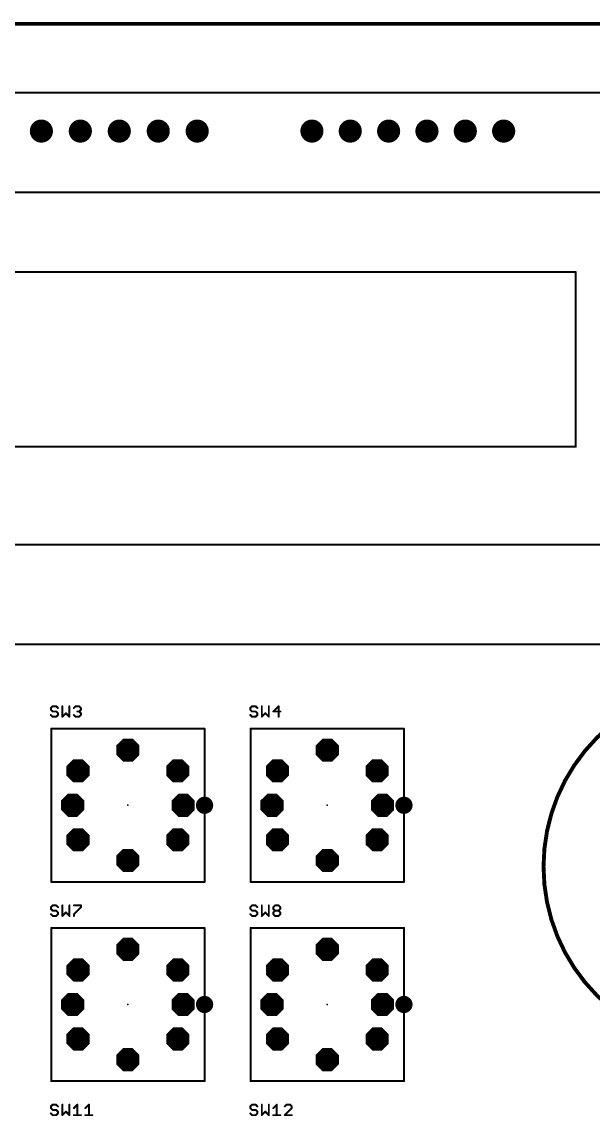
# Model space of a CAD drawing. Extents: x 0 to 426, y 0 to 160.
# Drawn here: x 334.1 to 371.3, y 88.7 to 160.1 of the extents above; entities that cross this region are included whole.
import ezdxf

# ---------------------------------------------------------------- set-up
doc = ezdxf.new("R2010")
doc.units = 0
doc.header["$MEASUREMENT"] = 0
doc.layers.get('0').update_dxf_attribs({"linetype": 'CONTINUOUS'})
for name, color, linetype in [('17', 82, 'CONTINUOUS'), ('20', 7, 'CONTINUOUS'), ('21', 253, 'CONTINUOUS'), ('23', 7, 'CONTINUOUS'), ('25', 253, 'CONTINUOUS'), ('48', 253, 'CONTINUOUS')]:
    doc.layers.add(name, color=color, linetype=linetype)

# ---------------------------------------------------------------- blocks, each defined once
blk = doc.blocks.new('ROUNDP')
at = {"const_width": 0.5}
blk.add_lwpolyline([(0, -0.25, 1), (0, 0.25, 1), (0, -0.25)], format="xyb", dxfattribs=at)
blk = doc.blocks.new('OCTAGONP')
at = {"const_width": 0.5}
blk.add_lwpolyline([(-0.25, -0.1036), (-0.25, 0.1036), (-0.1036, 0.25), (0.1036, 0.25), (0.25, 0.1036), (0.25, -0.1036), (0.1036, -0.25), (-0.1036, -0.25), (-0.25, -0.1036), (-0.25, 0.1036)], dxfattribs=at)

msp = doc.modelspace()

# ---------------------------------------------------------------- linework, layer by layer
at = {"layer": '20', "const_width": 0.254}
msp.add_lwpolyline([(395, 160), (5, 160)], dxfattribs=at)
at = {"layer": '21', "const_width": 0.127}
for points in [[(304.5, 155.5), (384.5, 155.5)], [(306.5, 149), (382.5, 149)], [(318.8, 143.8), (370.2, 143.8)], [(370.2, 143.8), (370.2, 132.4)], [(370.2, 132.4), (318.8, 132.4)], [(382.5, 126), (306.5, 126)], [(384.5, 119.5), (304.5, 119.5)], [(336, 114), (346, 114)], [(336, 104), (336, 114)], [(346, 114), (346, 104)], [(349, 114), (359, 114)], [(349, 104), (349, 114)], [(359, 114), (359, 104)], [(345.5125, 109.1113), (345.5495, 109.2169)], [(345.5495, 109.2169), (345.6091, 109.3117)], [(345.5728, 109.254), (346.4272, 109.254)], [(345.6091, 109.3117), (345.6883, 109.3909)], [(345.6783, 109.381), (346.3217, 109.381)], [(345.6883, 109.3909), (345.7831, 109.4505)], [(345.7831, 109.4505), (345.8887, 109.4875)], [(345.8887, 109.4875), (346, 109.5)], [(346, 109.5), (346.1113, 109.4875)], [(346.1113, 109.4875), (346.2169, 109.4505)], [(346.2169, 109.4505), (346.3117, 109.3909)], [(346.3117, 109.3909), (346.3909, 109.3117)], [(346.3909, 109.3117), (346.4505, 109.2169)], [(346.4505, 109.2169), (346.4875, 109.1113)], [(358.5125, 109.1113), (358.5495, 109.2169)], [(358.5495, 109.2169), (358.6091, 109.3117)], [(358.5728, 109.254), (359.4272, 109.254)], [(358.6091, 109.3117), (358.6883, 109.3909)], [(358.6783, 109.381), (359.3217, 109.381)], [(358.6883, 109.3909), (358.7831, 109.4505)], [(358.7831, 109.4505), (358.8887, 109.4875)], [(358.8887, 109.4875), (359, 109.5)], [(359, 109.5), (359.1113, 109.4875)], [(359.1113, 109.4875), (359.2169, 109.4505)], [(359.2169, 109.4505), (359.3117, 109.3909)], [(359.3117, 109.3909), (359.3909, 109.3117)], [(359.3909, 109.3117), (359.4505, 109.2169)], [(359.4505, 109.2169), (359.4875, 109.1113)], [(345.5, 109), (345.5125, 109.1113)], [(345.5125, 108.8887), (345.5, 109)], [(345.5, 109), (346.5, 109)], [(345.5495, 108.7831), (345.5125, 108.8887)], [(345.518, 109.127), (346.482, 109.127)], [(345.518, 108.873), (346.482, 108.873)], [(345.6091, 108.6883), (345.5495, 108.7831)], [(345.5728, 108.746), (346.4272, 108.746)], [(345.6883, 108.6091), (345.6091, 108.6883)], [(345.6783, 108.619), (346.3217, 108.619)], [(345.7831, 108.5495), (345.6883, 108.6091)], [(345.8887, 108.5125), (345.7831, 108.5495)], [(346, 108.5), (345.8887, 108.5125)], [(346.1113, 108.5125), (346, 108.5)], [(346.2169, 108.5495), (346.1113, 108.5125)], [(346.3117, 108.6091), (346.2169, 108.5495)], [(346.3909, 108.6883), (346.3117, 108.6091)], [(346.4505, 108.7831), (346.3909, 108.6883)], [(346.4875, 108.8887), (346.4505, 108.7831)], [(346.4875, 109.1113), (346.5, 109)], [(346.5, 109), (346.4875, 108.8887)], [(358.5, 109), (358.5125, 109.1113)], [(358.5125, 108.8887), (358.5, 109)], [(358.5, 109), (359.5, 109)], [(358.5495, 108.7831), (358.5125, 108.8887)], [(358.518, 109.127), (359.482, 109.127)], [(358.518, 108.873), (359.482, 108.873)], [(358.6091, 108.6883), (358.5495, 108.7831)], [(358.5728, 108.746), (359.4272, 108.746)], [(358.6883, 108.6091), (358.6091, 108.6883)], [(358.6783, 108.619), (359.3217, 108.619)], [(358.7831, 108.5495), (358.6883, 108.6091)], [(358.8887, 108.5125), (358.7831, 108.5495)], [(359, 108.5), (358.8887, 108.5125)], [(359.1113, 108.5125), (359, 108.5)], [(359.2169, 108.5495), (359.1113, 108.5125)], [(359.3117, 108.6091), (359.2169, 108.5495)], [(359.3909, 108.6883), (359.3117, 108.6091)], [(359.4505, 108.7831), (359.3909, 108.6883)], [(359.4875, 108.8887), (359.4505, 108.7831)], [(359.4875, 109.1113), (359.5, 109)], [(359.5, 109), (359.4875, 108.8887)], [(346, 104), (336, 104)], [(359, 104), (349, 104)], [(336, 101), (346, 101)], [(336, 91), (336, 101)], [(346, 101), (346, 91)], [(349, 101), (359, 101)], [(349, 91), (349, 101)], [(359, 101), (359, 91)], [(345.6091, 96.3117), (345.6883, 96.3909)], [(345.6783, 96.381), (346.3217, 96.381)], [(345.6883, 96.3909), (345.7831, 96.4505)], [(345.7831, 96.4505), (345.8887, 96.4875)], [(345.8887, 96.4875), (346, 96.5)], [(346, 96.5), (346.1113, 96.4875)], [(346.1113, 96.4875), (346.2169, 96.4505)], [(346.2169, 96.4505), (346.3117, 96.3909)], [(346.3117, 96.3909), (346.3909, 96.3117)], [(358.6091, 96.3117), (358.6883, 96.3909)], [(358.6783, 96.381), (359.3217, 96.381)], [(358.6883, 96.3909), (358.7831, 96.4505)], [(358.7831, 96.4505), (358.8887, 96.4875)], [(358.8887, 96.4875), (359, 96.5)], [(359, 96.5), (359.1113, 96.4875)], [(359.1113, 96.4875), (359.2169, 96.4505)], [(359.2169, 96.4505), (359.3117, 96.3909)], [(359.3117, 96.3909), (359.3909, 96.3117)], [(345.5, 96), (345.5125, 96.1113)], [(345.5125, 95.8887), (345.5, 96)], [(345.5, 96), (346.5, 96)], [(345.5125, 96.1113), (345.5495, 96.2169)], [(345.5495, 95.7831), (345.5125, 95.8887)], [(345.518, 96.127), (346.482, 96.127)], [(345.518, 95.873), (346.482, 95.873)], [(345.5495, 96.2169), (345.6091, 96.3117)], [(345.6091, 95.6883), (345.5495, 95.7831)], [(345.5728, 96.254), (346.4272, 96.254)], [(345.5728, 95.746), (346.4272, 95.746)], [(345.6883, 95.6091), (345.6091, 95.6883)], [(346.3909, 95.6883), (346.3117, 95.6091)], [(346.3909, 96.3117), (346.4505, 96.2169)], [(346.4505, 95.7831), (346.3909, 95.6883)], [(346.4505, 96.2169), (346.4875, 96.1113)], [(346.4875, 95.8887), (346.4505, 95.7831)], [(346.4875, 96.1113), (346.5, 96)], [(346.5, 96), (346.4875, 95.8887)], [(358.5, 96), (358.5125, 96.1113)], [(358.5125, 95.8887), (358.5, 96)], [(358.5, 96), (359.5, 96)], [(358.5125, 96.1113), (358.5495, 96.2169)], [(358.5495, 95.7831), (358.5125, 95.8887)], [(358.518, 96.127), (359.482, 96.127)], [(358.518, 95.873), (359.482, 95.873)], [(358.5495, 96.2169), (358.6091, 96.3117)], [(358.6091, 95.6883), (358.5495, 95.7831)], [(358.5728, 96.254), (359.4272, 96.254)], [(358.5728, 95.746), (359.4272, 95.746)], [(358.6883, 95.6091), (358.6091, 95.6883)], [(359.3909, 95.6883), (359.3117, 95.6091)], [(359.3909, 96.3117), (359.4505, 96.2169)], [(359.4505, 95.7831), (359.3909, 95.6883)], [(359.4505, 96.2169), (359.4875, 96.1113)], [(359.4875, 95.8887), (359.4505, 95.7831)], [(359.4875, 96.1113), (359.5, 96)], [(359.5, 96), (359.4875, 95.8887)], [(345.6783, 95.619), (346.3217, 95.619)], [(345.7831, 95.5495), (345.6883, 95.6091)], [(345.8887, 95.5125), (345.7831, 95.5495)], [(346, 95.5), (345.8887, 95.5125)], [(346.1113, 95.5125), (346, 95.5)], [(346.2169, 95.5495), (346.1113, 95.5125)], [(346.3117, 95.6091), (346.2169, 95.5495)], [(358.6783, 95.619), (359.3217, 95.619)], [(358.7831, 95.5495), (358.6883, 95.6091)], [(358.8887, 95.5125), (358.7831, 95.5495)], [(359, 95.5), (358.8887, 95.5125)], [(359.1113, 95.5125), (359, 95.5)], [(359.2169, 95.5495), (359.1113, 95.5125)], [(359.3117, 95.6091), (359.2169, 95.5495)], [(346, 91), (336, 91)], [(359, 91), (349, 91)]]:
    msp.add_lwpolyline(points, dxfattribs=at)
at = {"layer": '21', "const_width": 0.0635}
for points in [[(370.2318, 143.8, 1), (370.1683, 143.8)], [(370.2, 143.7683, 1), (370.2, 143.8317)], [(370.1683, 132.4, 1), (370.2318, 132.4)], [(370.2, 132.3683, 1), (370.2, 132.4317)], [(336, 114.0318, 1), (336, 113.9682)], [(336.0317, 114, 1), (335.9683, 114)], [(346.0317, 114, 1), (345.9683, 114)], [(346, 113.9682, 1), (346, 114.0318)], [(349, 114.0318, 1), (349, 113.9682)], [(349.0317, 114, 1), (348.9683, 114)], [(359.0317, 114, 1), (358.9683, 114)], [(359, 113.9682, 1), (359, 114.0318)], [(345.5226, 109.2338, 1), (345.5764, 109.2)], [(345.5795, 109.2065, 1), (345.5195, 109.2274)], [(345.5728, 109.2858, 1), (345.5728, 109.2223)], [(345.5866, 109.3342, 1), (345.6315, 109.2893)], [(345.636, 109.2949, 1), (345.5822, 109.3286)], [(345.6783, 109.4128, 1), (345.6783, 109.3492)], [(345.6714, 109.4178, 1), (345.7051, 109.364)], [(345.7107, 109.3685, 1), (345.6658, 109.4134)], [(345.7726, 109.4805, 1), (345.7935, 109.4205)], [(345.8, 109.4236, 1), (345.7662, 109.4774)], [(345.8852, 109.519, 1), (345.8923, 109.4559)], [(345.8992, 109.4575, 1), (345.8783, 109.5174)], [(346.0036, 109.5316, 1), (345.9964, 109.4684)], [(346.0036, 109.4684, 1), (345.9964, 109.5316)], [(346.1217, 109.5174, 1), (346.1008, 109.4575)], [(346.1077, 109.4559, 1), (346.1148, 109.519)], [(346.2338, 109.4774, 1), (346.2, 109.4236)], [(346.2065, 109.4205, 1), (346.2274, 109.4805)], [(346.3342, 109.4134, 1), (346.2893, 109.3685)], [(346.2949, 109.364, 1), (346.3286, 109.4178)], [(346.3217, 109.3492, 1), (346.3217, 109.4128)], [(346.4178, 109.3286, 1), (346.364, 109.2949)], [(346.3685, 109.2893, 1), (346.4134, 109.3342)], [(346.4805, 109.2274, 1), (346.4205, 109.2065)], [(346.4236, 109.2, 1), (346.4774, 109.2338)], [(346.4272, 109.2223, 1), (346.4272, 109.2858)], [(358.5226, 109.2338, 1), (358.5764, 109.2)], [(358.5795, 109.2065, 1), (358.5195, 109.2274)], [(358.5728, 109.2858, 1), (358.5728, 109.2223)], [(358.5866, 109.3342, 1), (358.6315, 109.2893)], [(358.636, 109.2949, 1), (358.5822, 109.3286)], [(358.6783, 109.4128, 1), (358.6783, 109.3492)], [(358.6714, 109.4178, 1), (358.7051, 109.364)], [(358.7107, 109.3685, 1), (358.6658, 109.4134)], [(358.7726, 109.4805, 1), (358.7935, 109.4205)], [(358.8, 109.4236, 1), (358.7662, 109.4774)], [(358.8852, 109.519, 1), (358.8923, 109.4559)], [(358.8992, 109.4575, 1), (358.8783, 109.5174)], [(359.0036, 109.5316, 1), (358.9964, 109.4684)], [(359.0036, 109.4684, 1), (358.9964, 109.5316)], [(359.1217, 109.5174, 1), (359.1008, 109.4575)], [(359.1077, 109.4559, 1), (359.1148, 109.519)], [(359.2338, 109.4774, 1), (359.2, 109.4236)], [(359.2065, 109.4205, 1), (359.2274, 109.4805)], [(359.3342, 109.4134, 1), (359.2893, 109.3685)], [(359.2949, 109.364, 1), (359.3286, 109.4178)], [(359.3217, 109.3492, 1), (359.3217, 109.4128)], [(359.4178, 109.3286, 1), (359.364, 109.2949)], [(359.3685, 109.2893, 1), (359.4134, 109.3342)], [(359.4805, 109.2274, 1), (359.4205, 109.2065)], [(359.4236, 109.2, 1), (359.4774, 109.2338)], [(359.4272, 109.2223, 1), (359.4272, 109.2858)], [(345.5316, 109.0036, 1), (345.4684, 108.9964)], [(345.4684, 109.0036, 1), (345.5316, 108.9964)], [(345.5, 109.0318, 1), (345.5, 108.9682)], [(345.4826, 109.1217, 1), (345.5425, 109.1008)], [(345.5425, 108.8992, 1), (345.4826, 108.8783)], [(345.5441, 109.1077, 1), (345.481, 109.1148)], [(345.481, 108.8852, 1), (345.5441, 108.8923)], [(345.518, 109.1588, 1), (345.518, 109.0953)], [(345.518, 108.9048, 1), (345.518, 108.8413)], [(345.5764, 108.8, 1), (345.5226, 108.7662)], [(345.5195, 108.7726, 1), (345.5795, 108.7935)], [(345.5728, 108.7778, 1), (345.5728, 108.7143)], [(345.6315, 108.7107, 1), (345.5866, 108.6658)], [(345.5822, 108.6714, 1), (345.636, 108.7051)], [(345.6783, 108.6508, 1), (345.6783, 108.5872)], [(345.7051, 108.636, 1), (345.6714, 108.5822)], [(345.6658, 108.5866, 1), (345.7107, 108.6315)], [(345.7935, 108.5795, 1), (345.7726, 108.5195)], [(345.7662, 108.5226, 1), (345.8, 108.5764)], [(345.8923, 108.5441, 1), (345.8852, 108.481)], [(345.8783, 108.4826, 1), (345.8992, 108.5425)], [(345.9964, 108.5316, 1), (346.0036, 108.4684)], [(345.9964, 108.4684, 1), (346.0036, 108.5316)], [(346.1008, 108.5425, 1), (346.1217, 108.4826)], [(346.1148, 108.481, 1), (346.1077, 108.5441)], [(346.2, 108.5764, 1), (346.2338, 108.5226)], [(346.2274, 108.5195, 1), (346.2065, 108.5795)], [(346.2893, 108.6315, 1), (346.3342, 108.5866)], [(346.3286, 108.5822, 1), (346.2949, 108.636)], [(346.3217, 108.5872, 1), (346.3217, 108.6508)], [(346.364, 108.7051, 1), (346.4178, 108.6714)], [(346.4134, 108.6658, 1), (346.3685, 108.7107)], [(346.4205, 108.7935, 1), (346.4805, 108.7726)], [(346.4774, 108.7662, 1), (346.4236, 108.8)], [(346.4272, 108.7143, 1), (346.4272, 108.7778)], [(346.519, 109.1148, 1), (346.4559, 109.1077)], [(346.4559, 108.8923, 1), (346.519, 108.8852)], [(346.4575, 109.1008, 1), (346.5174, 109.1217)], [(346.5174, 108.8783, 1), (346.4575, 108.8992)], [(346.5316, 108.9964, 1), (346.4684, 109.0036)], [(346.4684, 108.9964, 1), (346.5316, 109.0036)], [(346.482, 109.0953, 1), (346.482, 109.1588)], [(346.482, 108.8413, 1), (346.482, 108.9048)], [(346.5, 108.9682, 1), (346.5, 109.0318)], [(358.5316, 109.0036, 1), (358.4684, 108.9964)], [(358.4684, 109.0036, 1), (358.5316, 108.9964)], [(358.5, 109.0318, 1), (358.5, 108.9682)], [(358.4826, 109.1217, 1), (358.5425, 109.1008)], [(358.5425, 108.8992, 1), (358.4826, 108.8783)], [(358.5441, 109.1077, 1), (358.481, 109.1148)], [(358.481, 108.8852, 1), (358.5441, 108.8923)], [(358.518, 109.1588, 1), (358.518, 109.0953)], [(358.518, 108.9048, 1), (358.518, 108.8413)], [(358.5764, 108.8, 1), (358.5226, 108.7662)], [(358.5195, 108.7726, 1), (358.5795, 108.7935)], [(358.5728, 108.7778, 1), (358.5728, 108.7143)], [(358.6315, 108.7107, 1), (358.5866, 108.6658)], [(358.5822, 108.6714, 1), (358.636, 108.7051)], [(358.6783, 108.6508, 1), (358.6783, 108.5872)], [(358.7051, 108.636, 1), (358.6714, 108.5822)], [(358.6658, 108.5866, 1), (358.7107, 108.6315)], [(358.7935, 108.5795, 1), (358.7726, 108.5195)], [(358.7662, 108.5226, 1), (358.8, 108.5764)], [(358.8923, 108.5441, 1), (358.8852, 108.481)], [(358.8783, 108.4826, 1), (358.8992, 108.5425)], [(358.9964, 108.5316, 1), (359.0036, 108.4684)], [(358.9964, 108.4684, 1), (359.0036, 108.5316)], [(359.1008, 108.5425, 1), (359.1217, 108.4826)], [(359.1148, 108.481, 1), (359.1077, 108.5441)], [(359.2, 108.5764, 1), (359.2338, 108.5226)], [(359.2274, 108.5195, 1), (359.2065, 108.5795)], [(359.2893, 108.6315, 1), (359.3342, 108.5866)], [(359.3286, 108.5822, 1), (359.2949, 108.636)], [(359.3217, 108.5872, 1), (359.3217, 108.6508)], [(359.364, 108.7051, 1), (359.4178, 108.6714)], [(359.4134, 108.6658, 1), (359.3685, 108.7107)], [(359.4205, 108.7935, 1), (359.4805, 108.7726)], [(359.4774, 108.7662, 1), (359.4236, 108.8)], [(359.4272, 108.7143, 1), (359.4272, 108.7778)], [(359.519, 109.1148, 1), (359.4559, 109.1077)], [(359.4559, 108.8923, 1), (359.519, 108.8852)], [(359.4575, 109.1008, 1), (359.5174, 109.1217)], [(359.5174, 108.8783, 1), (359.4575, 108.8992)], [(359.5316, 108.9964, 1), (359.4684, 109.0036)], [(359.4684, 108.9964, 1), (359.5316, 109.0036)], [(359.482, 109.0953, 1), (359.482, 109.1588)], [(359.482, 108.8413, 1), (359.482, 108.9048)], [(359.5, 108.9682, 1), (359.5, 109.0318)], [(336, 104.0318, 1), (336, 103.9682)], [(335.9683, 104, 1), (336.0317, 104)], [(345.9683, 104, 1), (346.0317, 104)], [(346, 103.9682, 1), (346, 104.0318)], [(349, 104.0318, 1), (349, 103.9682)], [(348.9683, 104, 1), (349.0317, 104)], [(358.9683, 104, 1), (359.0317, 104)], [(359, 103.9682, 1), (359, 104.0318)], [(336, 101.0318, 1), (336, 100.9682)], [(336.0317, 101, 1), (335.9683, 101)], [(346.0317, 101, 1), (345.9683, 101)], [(346, 100.9682, 1), (346, 101.0318)], [(349, 101.0318, 1), (349, 100.9682)], [(349.0317, 101, 1), (348.9683, 101)], [(359.0317, 101, 1), (358.9683, 101)], [(359, 100.9682, 1), (359, 101.0318)], [(345.6783, 96.4128, 1), (345.6783, 96.3492)], [(345.6714, 96.4178, 1), (345.7051, 96.364)], [(345.7107, 96.3685, 1), (345.6658, 96.4134)], [(345.7726, 96.4805, 1), (345.7935, 96.4205)], [(345.8, 96.4236, 1), (345.7662, 96.4774)], [(345.8852, 96.519, 1), (345.8923, 96.4559)], [(345.8992, 96.4575, 1), (345.8783, 96.5174)], [(346.0036, 96.5316, 1), (345.9964, 96.4684)], [(346.0036, 96.4684, 1), (345.9964, 96.5316)], [(346.1217, 96.5174, 1), (346.1008, 96.4575)], [(346.1077, 96.4559, 1), (346.1148, 96.519)], [(346.2338, 96.4774, 1), (346.2, 96.4236)], [(346.2065, 96.4205, 1), (346.2274, 96.4805)], [(346.3342, 96.4134, 1), (346.2893, 96.3685)], [(346.2949, 96.364, 1), (346.3286, 96.4178)], [(346.3217, 96.3492, 1), (346.3217, 96.4128)], [(358.6783, 96.4128, 1), (358.6783, 96.3492)], [(358.6714, 96.4178, 1), (358.7051, 96.364)], [(358.7107, 96.3685, 1), (358.6658, 96.4134)], [(358.7726, 96.4805, 1), (358.7935, 96.4205)], [(358.8, 96.4236, 1), (358.7662, 96.4774)], [(358.8852, 96.519, 1), (358.8923, 96.4559)], [(358.8992, 96.4575, 1), (358.8783, 96.5174)], [(359.0036, 96.5316, 1), (358.9964, 96.4684)], [(359.0036, 96.4684, 1), (358.9964, 96.5316)], [(359.1217, 96.5174, 1), (359.1008, 96.4575)], [(359.1077, 96.4559, 1), (359.1148, 96.519)], [(359.2338, 96.4774, 1), (359.2, 96.4236)], [(359.2065, 96.4205, 1), (359.2274, 96.4805)], [(359.3342, 96.4134, 1), (359.2893, 96.3685)], [(359.2949, 96.364, 1), (359.3286, 96.4178)], [(359.3217, 96.3492, 1), (359.3217, 96.4128)], [(345.5316, 96.0036, 1), (345.4684, 95.9964)], [(345.4684, 96.0036, 1), (345.5316, 95.9964)], [(345.5, 96.0318, 1), (345.5, 95.9682)], [(345.4826, 96.1217, 1), (345.5425, 96.1008)], [(345.5425, 95.8992, 1), (345.4826, 95.8783)], [(345.5441, 96.1077, 1), (345.481, 96.1148)], [(345.481, 95.8852, 1), (345.5441, 95.8923)], [(345.518, 96.1588, 1), (345.518, 96.0953)], [(345.518, 95.9048, 1), (345.518, 95.8413)], [(345.5226, 96.2338, 1), (345.5764, 96.2)], [(345.5764, 95.8, 1), (345.5226, 95.7662)], [(345.5795, 96.2065, 1), (345.5195, 96.2274)], [(345.5195, 95.7726, 1), (345.5795, 95.7935)], [(345.5728, 96.2858, 1), (345.5728, 96.2223)], [(345.5728, 95.7778, 1), (345.5728, 95.7143)], [(345.5866, 96.3342, 1), (345.6315, 96.2893)], [(345.6315, 95.7107, 1), (345.5866, 95.6658)], [(345.636, 96.2949, 1), (345.5822, 96.3286)], [(345.5822, 95.6714, 1), (345.636, 95.7051)], [(346.4178, 96.3286, 1), (346.364, 96.2949)], [(346.364, 95.7051, 1), (346.4178, 95.6714)], [(346.3685, 96.2893, 1), (346.4134, 96.3342)], [(346.4134, 95.6658, 1), (346.3685, 95.7107)], [(346.4805, 96.2274, 1), (346.4205, 96.2065)], [(346.4205, 95.7935, 1), (346.4805, 95.7726)], [(346.4236, 96.2, 1), (346.4774, 96.2338)], [(346.4774, 95.7662, 1), (346.4236, 95.8)], [(346.4272, 96.2223, 1), (346.4272, 96.2858)], [(346.4272, 95.7143, 1), (346.4272, 95.7778)], [(346.519, 96.1148, 1), (346.4559, 96.1077)], [(346.4559, 95.8923, 1), (346.519, 95.8852)], [(346.4575, 96.1008, 1), (346.5174, 96.1217)], [(346.5174, 95.8783, 1), (346.4575, 95.8992)], [(346.5316, 95.9964, 1), (346.4684, 96.0036)], [(346.4684, 95.9964, 1), (346.5316, 96.0036)], [(346.482, 96.0953, 1), (346.482, 96.1588)], [(346.482, 95.8413, 1), (346.482, 95.9048)], [(346.5, 95.9682, 1), (346.5, 96.0318)], [(358.5316, 96.0036, 1), (358.4684, 95.9964)], [(358.4684, 96.0036, 1), (358.5316, 95.9964)], [(358.5, 96.0318, 1), (358.5, 95.9682)], [(358.4826, 96.1217, 1), (358.5425, 96.1008)], [(358.5425, 95.8992, 1), (358.4826, 95.8783)], [(358.5441, 96.1077, 1), (358.481, 96.1148)], [(358.481, 95.8852, 1), (358.5441, 95.8923)], [(358.518, 96.1588, 1), (358.518, 96.0953)], [(358.518, 95.9048, 1), (358.518, 95.8413)], [(358.5226, 96.2338, 1), (358.5764, 96.2)], [(358.5764, 95.8, 1), (358.5226, 95.7662)], [(358.5795, 96.2065, 1), (358.5195, 96.2274)], [(358.5195, 95.7726, 1), (358.5795, 95.7935)], [(358.5728, 96.2858, 1), (358.5728, 96.2223)], [(358.5728, 95.7778, 1), (358.5728, 95.7143)], [(358.5866, 96.3342, 1), (358.6315, 96.2893)], [(358.6315, 95.7107, 1), (358.5866, 95.6658)], [(358.636, 96.2949, 1), (358.5822, 96.3286)], [(358.5822, 95.6714, 1), (358.636, 95.7051)], [(359.4178, 96.3286, 1), (359.364, 96.2949)], [(359.364, 95.7051, 1), (359.4178, 95.6714)], [(359.3685, 96.2893, 1), (359.4134, 96.3342)], [(359.4134, 95.6658, 1), (359.3685, 95.7107)], [(359.4805, 96.2274, 1), (359.4205, 96.2065)], [(359.4205, 95.7935, 1), (359.4805, 95.7726)], [(359.4236, 96.2, 1), (359.4774, 96.2338)], [(359.4774, 95.7662, 1), (359.4236, 95.8)], [(359.4272, 96.2223, 1), (359.4272, 96.2858)], [(359.4272, 95.7143, 1), (359.4272, 95.7778)], [(359.519, 96.1148, 1), (359.4559, 96.1077)], [(359.4559, 95.8923, 1), (359.519, 95.8852)], [(359.4575, 96.1008, 1), (359.5174, 96.1217)], [(359.5174, 95.8783, 1), (359.4575, 95.8992)], [(359.5316, 95.9964, 1), (359.4684, 96.0036)], [(359.4684, 95.9964, 1), (359.5316, 96.0036)], [(359.482, 96.0953, 1), (359.482, 96.1588)], [(359.482, 95.8413, 1), (359.482, 95.9048)], [(359.5, 95.9682, 1), (359.5, 96.0318)], [(345.6783, 95.6508, 1), (345.6783, 95.5872)], [(345.7051, 95.636, 1), (345.6714, 95.5822)], [(345.6658, 95.5866, 1), (345.7107, 95.6315)], [(345.7935, 95.5795, 1), (345.7726, 95.5195)], [(345.7662, 95.5226, 1), (345.8, 95.5764)], [(345.8923, 95.5441, 1), (345.8852, 95.481)], [(345.8783, 95.4826, 1), (345.8992, 95.5425)], [(345.9964, 95.5316, 1), (346.0036, 95.4684)], [(345.9964, 95.4684, 1), (346.0036, 95.5316)], [(346.1008, 95.5425, 1), (346.1217, 95.4826)], [(346.1148, 95.481, 1), (346.1077, 95.5441)], [(346.2, 95.5764, 1), (346.2338, 95.5226)], [(346.2274, 95.5195, 1), (346.2065, 95.5795)], [(346.2893, 95.6315, 1), (346.3342, 95.5866)], [(346.3286, 95.5822, 1), (346.2949, 95.636)], [(346.3217, 95.5872, 1), (346.3217, 95.6508)], [(358.6783, 95.6508, 1), (358.6783, 95.5872)], [(358.7051, 95.636, 1), (358.6714, 95.5822)], [(358.6658, 95.5866, 1), (358.7107, 95.6315)], [(358.7935, 95.5795, 1), (358.7726, 95.5195)], [(358.7662, 95.5226, 1), (358.8, 95.5764)], [(358.8923, 95.5441, 1), (358.8852, 95.481)], [(358.8783, 95.4826, 1), (358.8992, 95.5425)], [(358.9964, 95.5316, 1), (359.0036, 95.4684)], [(358.9964, 95.4684, 1), (359.0036, 95.5316)], [(359.1008, 95.5425, 1), (359.1217, 95.4826)], [(359.1148, 95.481, 1), (359.1077, 95.5441)], [(359.2, 95.5764, 1), (359.2338, 95.5226)], [(359.2274, 95.5195, 1), (359.2065, 95.5795)], [(359.2893, 95.6315, 1), (359.3342, 95.5866)], [(359.3286, 95.5822, 1), (359.2949, 95.636)], [(359.3217, 95.5872, 1), (359.3217, 95.6508)], [(336, 91.0318, 1), (336, 90.9682)], [(335.9683, 91, 1), (336.0317, 91)], [(345.9683, 91, 1), (346.0317, 91)], [(346, 90.9682, 1), (346, 91.0318)], [(349, 91.0318, 1), (349, 90.9682)], [(348.9683, 91, 1), (349.0317, 91)], [(358.9683, 91, 1), (359.0317, 91)], [(359, 90.9682, 1), (359, 91.0318)]]:
    msp.add_lwpolyline(points, format="xyb", dxfattribs=at)
at = {"layer": '23'}
for p in [(341, 109), (354, 109), (341, 96), (354, 96)]:
    msp.add_point(p, dxfattribs=at)
at = {"layer": '25', "const_width": 0.127}
for points in [[(336.0979, 115.4649), (335.9835, 115.3505)], [(335.9835, 115.3505), (335.9835, 115.2361)], [(335.9835, 115.2361), (336.0979, 115.1217)], [(336.3267, 115.4649), (336.0979, 115.4649)], [(336.0979, 115.1217), (336.3267, 115.1217)], [(336.4411, 115.3505), (336.3267, 115.4649)], [(336.3267, 115.1217), (336.4411, 115.0073)], [(336.4411, 115.0073), (336.4411, 114.8929)], [(336.7319, 115.4649), (336.7319, 114.7785)], [(336.7319, 114.7785), (336.9607, 115.0073)], [(336.9607, 115.0073), (337.1895, 114.7785)], [(337.1895, 114.7785), (337.1895, 115.4649)], [(337.4803, 115.3505), (337.5947, 115.4649)], [(337.5947, 115.4649), (337.8235, 115.4649)], [(337.8235, 115.1217), (337.7091, 115.1217)], [(337.8235, 115.4649), (337.9379, 115.3505)], [(337.9379, 115.2361), (337.8235, 115.1217)], [(337.8235, 115.1217), (337.9379, 115.0073)], [(337.9379, 115.3505), (337.9379, 115.2361)], [(337.9379, 115.0073), (337.9379, 114.8929)], [(349.0979, 115.4649), (348.9835, 115.3505)], [(348.9835, 115.3505), (348.9835, 115.2361)], [(348.9835, 115.2361), (349.0979, 115.1217)], [(349.3267, 115.4649), (349.0979, 115.4649)], [(349.0979, 115.1217), (349.3267, 115.1217)], [(349.4411, 115.3505), (349.3267, 115.4649)], [(349.3267, 115.1217), (349.4411, 115.0073)], [(349.4411, 115.0073), (349.4411, 114.8929)], [(349.7319, 115.4649), (349.7319, 114.7785)], [(349.7319, 114.7785), (349.9607, 115.0073)], [(349.9607, 115.0073), (350.1895, 114.7785)], [(350.1895, 114.7785), (350.1895, 115.4649)], [(350.8235, 115.4649), (350.4803, 115.1217)], [(350.4803, 115.1217), (350.9379, 115.1217)], [(350.8235, 114.7785), (350.8235, 115.4649)], [(336.0979, 114.7785), (335.9835, 114.8929)], [(336.3267, 114.7785), (336.0979, 114.7785)], [(336.4411, 114.8929), (336.3267, 114.7785)], [(337.5947, 114.7785), (337.4803, 114.8929)], [(337.8235, 114.7785), (337.5947, 114.7785)], [(337.9379, 114.8929), (337.8235, 114.7785)], [(349.0979, 114.7785), (348.9835, 114.8929)], [(349.3267, 114.7785), (349.0979, 114.7785)], [(349.4411, 114.8929), (349.3267, 114.7785)], [(336.0979, 102.4649), (335.9835, 102.3505)], [(335.9835, 102.3505), (335.9835, 102.2361)], [(335.9835, 102.2361), (336.0979, 102.1217)], [(336.3267, 102.4649), (336.0979, 102.4649)], [(336.0979, 102.1217), (336.3267, 102.1217)], [(336.4411, 102.3505), (336.3267, 102.4649)], [(336.3267, 102.1217), (336.4411, 102.0073)], [(336.7319, 102.4649), (336.7319, 101.7785)], [(337.1895, 101.7785), (337.1895, 102.4649)], [(337.4803, 102.4649), (337.9379, 102.4649)], [(337.9379, 102.3505), (337.4803, 101.8929)], [(337.9379, 102.4649), (337.9379, 102.3505)], [(349.0979, 102.4649), (348.9835, 102.3505)], [(348.9835, 102.3505), (348.9835, 102.2361)], [(348.9835, 102.2361), (349.0979, 102.1217)], [(349.3267, 102.4649), (349.0979, 102.4649)], [(349.0979, 102.1217), (349.3267, 102.1217)], [(349.4411, 102.3505), (349.3267, 102.4649)], [(349.3267, 102.1217), (349.4411, 102.0073)], [(349.7319, 102.4649), (349.7319, 101.7785)], [(350.1895, 101.7785), (350.1895, 102.4649)], [(350.4803, 102.3505), (350.5947, 102.4649)], [(350.4803, 102.2361), (350.4803, 102.3505)], [(350.5947, 102.1217), (350.4803, 102.2361)], [(350.4803, 102.0073), (350.5947, 102.1217)], [(350.5947, 102.4649), (350.8235, 102.4649)], [(350.5947, 102.1217), (350.8235, 102.1217)], [(350.8235, 102.4649), (350.9379, 102.3505)], [(350.9379, 102.2361), (350.8235, 102.1217)], [(350.8235, 102.1217), (350.9379, 102.0073)], [(350.9379, 102.3505), (350.9379, 102.2361)], [(336.0979, 101.7785), (335.9835, 101.8929)], [(336.3267, 101.7785), (336.0979, 101.7785)], [(336.4411, 101.8929), (336.3267, 101.7785)], [(336.4411, 102.0073), (336.4411, 101.8929)], [(336.7319, 101.7785), (336.9607, 102.0073)], [(336.9607, 102.0073), (337.1895, 101.7785)], [(337.4803, 101.8929), (337.4803, 101.7785)], [(349.0979, 101.7785), (348.9835, 101.8929)], [(349.3267, 101.7785), (349.0979, 101.7785)], [(349.4411, 101.8929), (349.3267, 101.7785)], [(349.4411, 102.0073), (349.4411, 101.8929)], [(349.7319, 101.7785), (349.9607, 102.0073)], [(349.9607, 102.0073), (350.1895, 101.7785)], [(350.4803, 101.8929), (350.4803, 102.0073)], [(350.5947, 101.7785), (350.4803, 101.8929)], [(350.8235, 101.7785), (350.5947, 101.7785)], [(350.9379, 101.8929), (350.8235, 101.7785)], [(350.9379, 102.0073), (350.9379, 101.8929)], [(336.0979, 89.4649), (335.9835, 89.3505)], [(335.9835, 89.3505), (335.9835, 89.2361)], [(335.9835, 89.2361), (336.0979, 89.1217)], [(336.3267, 89.4649), (336.0979, 89.4649)], [(336.4411, 89.3505), (336.3267, 89.4649)], [(336.7319, 89.4649), (336.7319, 88.7785)], [(337.1895, 88.7785), (337.1895, 89.4649)], [(337.4803, 89.2361), (337.7091, 89.4649)], [(337.7091, 89.4649), (337.7091, 88.7785)], [(338.2287, 89.2361), (338.4575, 89.4649)], [(338.4575, 89.4649), (338.4575, 88.7785)], [(349.0979, 89.4649), (348.9835, 89.3505)], [(348.9835, 89.3505), (348.9835, 89.2361)], [(348.9835, 89.2361), (349.0979, 89.1217)], [(349.3267, 89.4649), (349.0979, 89.4649)], [(349.4411, 89.3505), (349.3267, 89.4649)], [(349.7319, 89.4649), (349.7319, 88.7785)], [(350.1895, 88.7785), (350.1895, 89.4649)], [(350.4803, 89.2361), (350.7091, 89.4649)], [(350.7091, 89.4649), (350.7091, 88.7785)], [(351.3431, 89.4649), (351.2287, 89.3505)], [(351.2287, 88.7785), (351.6863, 89.2361)], [(351.5719, 89.4649), (351.3431, 89.4649)], [(351.6863, 89.3505), (351.5719, 89.4649)], [(351.6863, 89.2361), (351.6863, 89.3505)], [(336.0979, 88.7785), (335.9835, 88.8929)], [(336.0979, 89.1217), (336.3267, 89.1217)], [(336.3267, 88.7785), (336.0979, 88.7785)], [(336.3267, 89.1217), (336.4411, 89.0073)], [(336.4411, 88.8929), (336.3267, 88.7785)], [(336.4411, 89.0073), (336.4411, 88.8929)], [(336.7319, 88.7785), (336.9607, 89.0073)], [(336.9607, 89.0073), (337.1895, 88.7785)], [(337.4803, 88.7785), (337.9379, 88.7785)], [(338.2287, 88.7785), (338.6863, 88.7785)], [(349.0979, 88.7785), (348.9835, 88.8929)], [(349.0979, 89.1217), (349.3267, 89.1217)], [(349.3267, 88.7785), (349.0979, 88.7785)], [(349.3267, 89.1217), (349.4411, 89.0073)], [(349.4411, 88.8929), (349.3267, 88.7785)], [(349.4411, 89.0073), (349.4411, 88.8929)], [(349.7319, 88.7785), (349.9607, 89.0073)], [(349.9607, 89.0073), (350.1895, 88.7785)], [(350.4803, 88.7785), (350.9379, 88.7785)], [(351.6863, 88.7785), (351.2287, 88.7785)]]:
    msp.add_lwpolyline(points, dxfattribs=at)
at = {"layer": '25', "const_width": 0.0635}
for points in [[(336.0152, 115.3505, 1), (335.9518, 115.3505)], [(335.961, 115.3729, 1), (336.006, 115.328)], [(336.006, 115.2585, 1), (335.961, 115.2136)], [(335.9518, 115.2361, 1), (336.0152, 115.2361)], [(336.0979, 115.4966, 1), (336.0979, 115.4331)], [(336.0979, 115.1534, 1), (336.0979, 115.0899)], [(336.1203, 115.4424, 1), (336.0754, 115.4873)], [(336.0754, 115.0992, 1), (336.1203, 115.1441)], [(336.3491, 115.4873, 1), (336.3042, 115.4424)], [(336.3491, 115.1441, 1), (336.3042, 115.0992)], [(336.3267, 115.4331, 1), (336.3267, 115.4966)], [(336.3267, 115.0899, 1), (336.3267, 115.1534)], [(336.4728, 115.0073, 1), (336.4093, 115.0073)], [(336.4186, 115.328, 1), (336.4635, 115.3729)], [(336.4186, 114.9848, 1), (336.4635, 115.0297)], [(336.7637, 115.4649, 1), (336.7002, 115.4649)], [(336.9832, 115.0297, 1), (336.9383, 114.9848)], [(336.9832, 114.9848, 1), (336.9383, 115.0297)], [(337.2213, 115.4649, 1), (337.1578, 115.4649)], [(337.4579, 115.3729, 1), (337.5028, 115.328)], [(337.5947, 115.4966, 1), (337.5947, 115.4331)], [(337.6172, 115.4424, 1), (337.5723, 115.4873)], [(337.7091, 115.1534, 1), (337.7091, 115.0899)], [(337.846, 115.4873, 1), (337.8011, 115.4424)], [(337.846, 115.1441, 1), (337.8011, 115.0992)], [(337.8011, 115.1441, 1), (337.846, 115.0992)], [(337.8235, 115.4331, 1), (337.8235, 115.4966)], [(337.8235, 115.0899, 1), (337.8235, 115.1534)], [(337.9697, 115.3505, 1), (337.9062, 115.3505)], [(337.9062, 115.2361, 1), (337.9697, 115.2361)], [(337.9697, 115.0073, 1), (337.9062, 115.0073)], [(337.9155, 115.328, 1), (337.9604, 115.3729)], [(337.9604, 115.2136, 1), (337.9155, 115.2585)], [(337.9155, 114.9848, 1), (337.9604, 115.0297)], [(349.0152, 115.3505, 1), (348.9518, 115.3505)], [(348.961, 115.3729, 1), (349.006, 115.328)], [(349.006, 115.2585, 1), (348.961, 115.2136)], [(348.9518, 115.2361, 1), (349.0152, 115.2361)], [(349.0979, 115.4966, 1), (349.0979, 115.4331)], [(349.0979, 115.1534, 1), (349.0979, 115.0899)], [(349.1203, 115.4424, 1), (349.0754, 115.4873)], [(349.0754, 115.0992, 1), (349.1203, 115.1441)], [(349.3491, 115.4873, 1), (349.3042, 115.4424)], [(349.3491, 115.1441, 1), (349.3042, 115.0992)], [(349.3267, 115.4331, 1), (349.3267, 115.4966)], [(349.3267, 115.0899, 1), (349.3267, 115.1534)], [(349.4728, 115.0073, 1), (349.4093, 115.0073)], [(349.4186, 115.328, 1), (349.4635, 115.3729)], [(349.4186, 114.9848, 1), (349.4635, 115.0297)], [(349.7637, 115.4649, 1), (349.7002, 115.4649)], [(349.9832, 115.0297, 1), (349.9383, 114.9848)], [(349.9832, 114.9848, 1), (349.9383, 115.0297)], [(350.2213, 115.4649, 1), (350.1578, 115.4649)], [(350.4803, 115.1534, 1), (350.4803, 115.0899)], [(350.4579, 115.1441, 1), (350.5028, 115.0992)], [(350.8553, 115.4649, 1), (350.7918, 115.4649)], [(350.846, 115.4424, 1), (350.8011, 115.4873)], [(350.9379, 115.0899, 1), (350.9379, 115.1534)], [(336.006, 114.9153, 1), (335.961, 114.8704)], [(336.0979, 114.8103, 1), (336.0979, 114.7468)], [(336.0754, 114.756, 1), (336.1203, 114.801)], [(336.3042, 114.801, 1), (336.3491, 114.756)], [(336.3267, 114.7468, 1), (336.3267, 114.8103)], [(336.4093, 114.8929, 1), (336.4728, 114.8929)], [(336.4635, 114.8704, 1), (336.4186, 114.9153)], [(336.7095, 114.801, 1), (336.7544, 114.756)], [(336.7002, 114.7785, 1), (336.7637, 114.7785)], [(337.1578, 114.7785, 1), (337.2213, 114.7785)], [(337.1671, 114.756, 1), (337.212, 114.801)], [(337.5028, 114.9153, 1), (337.4579, 114.8704)], [(337.5947, 114.8103, 1), (337.5947, 114.7468)], [(337.5723, 114.756, 1), (337.6172, 114.801)], [(337.8011, 114.801, 1), (337.846, 114.756)], [(337.8235, 114.7468, 1), (337.8235, 114.8103)], [(337.9062, 114.8929, 1), (337.9697, 114.8929)], [(337.9604, 114.8704, 1), (337.9155, 114.9153)], [(349.006, 114.9153, 1), (348.961, 114.8704)], [(349.0979, 114.8103, 1), (349.0979, 114.7468)], [(349.0754, 114.756, 1), (349.1203, 114.801)], [(349.3042, 114.801, 1), (349.3491, 114.756)], [(349.3267, 114.7468, 1), (349.3267, 114.8103)], [(349.4093, 114.8929, 1), (349.4728, 114.8929)], [(349.4635, 114.8704, 1), (349.4186, 114.9153)], [(349.7095, 114.801, 1), (349.7544, 114.756)], [(349.7002, 114.7785, 1), (349.7637, 114.7785)], [(350.1578, 114.7785, 1), (350.2213, 114.7785)], [(350.1671, 114.756, 1), (350.212, 114.801)], [(350.7918, 114.7785, 1), (350.8553, 114.7785)], [(336.0152, 102.3505, 1), (335.9518, 102.3505)], [(335.961, 102.3729, 1), (336.006, 102.328)], [(336.006, 102.2585, 1), (335.961, 102.2136)], [(335.9518, 102.2361, 1), (336.0152, 102.2361)], [(336.0979, 102.4966, 1), (336.0979, 102.4331)], [(336.0979, 102.1534, 1), (336.0979, 102.0899)], [(336.1203, 102.4424, 1), (336.0754, 102.4873)], [(336.0754, 102.0992, 1), (336.1203, 102.1441)], [(336.3491, 102.4873, 1), (336.3042, 102.4424)], [(336.3491, 102.1441, 1), (336.3042, 102.0992)], [(336.3267, 102.4331, 1), (336.3267, 102.4966)], [(336.3267, 102.0899, 1), (336.3267, 102.1534)], [(336.4186, 102.328, 1), (336.4635, 102.3729)], [(336.7637, 102.4649, 1), (336.7002, 102.4649)], [(337.2213, 102.4649, 1), (337.1578, 102.4649)], [(337.4803, 102.4966, 1), (337.4803, 102.4331)], [(337.9697, 102.4649, 1), (337.9062, 102.4649)], [(337.9062, 102.3505, 1), (337.9697, 102.3505)], [(337.9604, 102.328, 1), (337.9155, 102.3729)], [(337.9379, 102.4331, 1), (337.9379, 102.4966)], [(349.0152, 102.3505, 1), (348.9518, 102.3505)], [(348.961, 102.3729, 1), (349.006, 102.328)], [(349.006, 102.2585, 1), (348.961, 102.2136)], [(348.9518, 102.2361, 1), (349.0152, 102.2361)], [(349.0979, 102.4966, 1), (349.0979, 102.4331)], [(349.0979, 102.1534, 1), (349.0979, 102.0899)], [(349.1203, 102.4424, 1), (349.0754, 102.4873)], [(349.0754, 102.0992, 1), (349.1203, 102.1441)], [(349.3491, 102.4873, 1), (349.3042, 102.4424)], [(349.3491, 102.1441, 1), (349.3042, 102.0992)], [(349.3267, 102.4331, 1), (349.3267, 102.4966)], [(349.3267, 102.0899, 1), (349.3267, 102.1534)], [(349.4186, 102.328, 1), (349.4635, 102.3729)], [(349.7637, 102.4649, 1), (349.7002, 102.4649)], [(350.2213, 102.4649, 1), (350.1578, 102.4649)], [(350.5121, 102.3505, 1), (350.4486, 102.3505)], [(350.4486, 102.2361, 1), (350.5121, 102.2361)], [(350.4579, 102.3729, 1), (350.5028, 102.328)], [(350.5028, 102.2585, 1), (350.4579, 102.2136)], [(350.5947, 102.4966, 1), (350.5947, 102.4331)], [(350.5947, 102.1534, 1), (350.5947, 102.0899)], [(350.6172, 102.4424, 1), (350.5723, 102.4873)], [(350.6172, 102.0992, 1), (350.5723, 102.1441)], [(350.5723, 102.0992, 1), (350.6172, 102.1441)], [(350.846, 102.4873, 1), (350.8011, 102.4424)], [(350.846, 102.1441, 1), (350.8011, 102.0992)], [(350.8011, 102.1441, 1), (350.846, 102.0992)], [(350.8235, 102.4331, 1), (350.8235, 102.4966)], [(350.8235, 102.0899, 1), (350.8235, 102.1534)], [(350.9697, 102.3505, 1), (350.9062, 102.3505)], [(350.9062, 102.2361, 1), (350.9697, 102.2361)], [(350.9155, 102.328, 1), (350.9604, 102.3729)], [(350.9604, 102.2136, 1), (350.9155, 102.2585)], [(336.006, 101.9153, 1), (335.961, 101.8704)], [(336.0979, 101.8103, 1), (336.0979, 101.7468)], [(336.0754, 101.756, 1), (336.1203, 101.801)], [(336.3042, 101.801, 1), (336.3491, 101.756)], [(336.3267, 101.7468, 1), (336.3267, 101.8103)], [(336.4728, 102.0073, 1), (336.4093, 102.0073)], [(336.4093, 101.8929, 1), (336.4728, 101.8929)], [(336.4186, 101.9848, 1), (336.4635, 102.0297)], [(336.4635, 101.8704, 1), (336.4186, 101.9153)], [(336.7095, 101.801, 1), (336.7544, 101.756)], [(336.7002, 101.7785, 1), (336.7637, 101.7785)], [(336.9832, 102.0297, 1), (336.9383, 101.9848)], [(336.9832, 101.9848, 1), (336.9383, 102.0297)], [(337.1578, 101.7785, 1), (337.2213, 101.7785)], [(337.1671, 101.756, 1), (337.212, 101.801)], [(337.5121, 101.8929, 1), (337.4486, 101.8929)], [(337.4486, 101.7785, 1), (337.5121, 101.7785)], [(337.4579, 101.9153, 1), (337.5028, 101.8704)], [(349.006, 101.9153, 1), (348.961, 101.8704)], [(349.0979, 101.8103, 1), (349.0979, 101.7468)], [(349.0754, 101.756, 1), (349.1203, 101.801)], [(349.3042, 101.801, 1), (349.3491, 101.756)], [(349.3267, 101.7468, 1), (349.3267, 101.8103)], [(349.4728, 102.0073, 1), (349.4093, 102.0073)], [(349.4093, 101.8929, 1), (349.4728, 101.8929)], [(349.4186, 101.9848, 1), (349.4635, 102.0297)], [(349.4635, 101.8704, 1), (349.4186, 101.9153)], [(349.7095, 101.801, 1), (349.7544, 101.756)], [(349.7002, 101.7785, 1), (349.7637, 101.7785)], [(349.9832, 102.0297, 1), (349.9383, 101.9848)], [(349.9832, 101.9848, 1), (349.9383, 102.0297)], [(350.1578, 101.7785, 1), (350.2213, 101.7785)], [(350.1671, 101.756, 1), (350.212, 101.801)], [(350.5121, 102.0073, 1), (350.4486, 102.0073)], [(350.4486, 101.8929, 1), (350.5121, 101.8929)], [(350.4579, 102.0297, 1), (350.5028, 101.9848)], [(350.5028, 101.9153, 1), (350.4579, 101.8704)], [(350.5947, 101.8103, 1), (350.5947, 101.7468)], [(350.5723, 101.756, 1), (350.6172, 101.801)], [(350.8011, 101.801, 1), (350.846, 101.756)], [(350.8235, 101.7468, 1), (350.8235, 101.8103)], [(350.9697, 102.0073, 1), (350.9062, 102.0073)], [(350.9062, 101.8929, 1), (350.9697, 101.8929)], [(350.9155, 101.9848, 1), (350.9604, 102.0297)], [(350.9604, 101.8704, 1), (350.9155, 101.9153)], [(336.0152, 89.3505, 1), (335.9518, 89.3505)], [(335.961, 89.3729, 1), (336.006, 89.328)], [(336.006, 89.2585, 1), (335.961, 89.2136)], [(335.9518, 89.2361, 1), (336.0152, 89.2361)], [(336.0979, 89.4966, 1), (336.0979, 89.4331)], [(336.1203, 89.4424, 1), (336.0754, 89.4873)], [(336.3491, 89.4873, 1), (336.3042, 89.4424)], [(336.3267, 89.4331, 1), (336.3267, 89.4966)], [(336.4186, 89.328, 1), (336.4635, 89.3729)], [(336.7637, 89.4649, 1), (336.7002, 89.4649)], [(337.2213, 89.4649, 1), (337.1578, 89.4649)], [(337.4579, 89.2585, 1), (337.5028, 89.2136)], [(337.7409, 89.4649, 1), (337.6774, 89.4649)], [(337.7316, 89.4424, 1), (337.6867, 89.4873)], [(338.2063, 89.2585, 1), (338.2512, 89.2136)], [(338.4893, 89.4649, 1), (338.4258, 89.4649)], [(338.48, 89.4424, 1), (338.4351, 89.4873)], [(349.0152, 89.3505, 1), (348.9518, 89.3505)], [(348.961, 89.3729, 1), (349.006, 89.328)], [(349.006, 89.2585, 1), (348.961, 89.2136)], [(348.9518, 89.2361, 1), (349.0152, 89.2361)], [(349.0979, 89.4966, 1), (349.0979, 89.4331)], [(349.1203, 89.4424, 1), (349.0754, 89.4873)], [(349.3491, 89.4873, 1), (349.3042, 89.4424)], [(349.3267, 89.4331, 1), (349.3267, 89.4966)], [(349.4186, 89.328, 1), (349.4635, 89.3729)], [(349.7637, 89.4649, 1), (349.7002, 89.4649)], [(350.2213, 89.4649, 1), (350.1578, 89.4649)], [(350.4579, 89.2585, 1), (350.5028, 89.2136)], [(350.7409, 89.4649, 1), (350.6774, 89.4649)], [(350.7316, 89.4424, 1), (350.6867, 89.4873)], [(351.2063, 89.3729, 1), (351.2512, 89.328)], [(351.3431, 89.4966, 1), (351.3431, 89.4331)], [(351.3656, 89.4424, 1), (351.3207, 89.4873)], [(351.5944, 89.4873, 1), (351.5495, 89.4424)], [(351.5719, 89.4331, 1), (351.5719, 89.4966)], [(351.7181, 89.3505, 1), (351.6546, 89.3505)], [(351.6546, 89.2361, 1), (351.7181, 89.2361)], [(351.6639, 89.328, 1), (351.7088, 89.3729)], [(351.7088, 89.2136, 1), (351.6639, 89.2585)], [(336.006, 88.9153, 1), (335.961, 88.8704)], [(336.0979, 89.1534, 1), (336.0979, 89.0899)], [(336.0979, 88.8103, 1), (336.0979, 88.7468)], [(336.0754, 89.0992, 1), (336.1203, 89.1441)], [(336.0754, 88.756, 1), (336.1203, 88.801)], [(336.3042, 88.801, 1), (336.3491, 88.756)], [(336.3491, 89.1441, 1), (336.3042, 89.0992)], [(336.3267, 89.0899, 1), (336.3267, 89.1534)], [(336.3267, 88.7468, 1), (336.3267, 88.8103)], [(336.4728, 89.0073, 1), (336.4093, 89.0073)], [(336.4093, 88.8929, 1), (336.4728, 88.8929)], [(336.4186, 88.9848, 1), (336.4635, 89.0297)], [(336.4635, 88.8704, 1), (336.4186, 88.9153)], [(336.7095, 88.801, 1), (336.7544, 88.756)], [(336.7002, 88.7785, 1), (336.7637, 88.7785)], [(336.9832, 89.0297, 1), (336.9383, 88.9848)], [(336.9832, 88.9848, 1), (336.9383, 89.0297)], [(337.1578, 88.7785, 1), (337.2213, 88.7785)], [(337.1671, 88.756, 1), (337.212, 88.801)], [(337.4803, 88.8103, 1), (337.4803, 88.7468)], [(337.6774, 88.7785, 1), (337.7409, 88.7785)], [(337.9379, 88.7468, 1), (337.9379, 88.8103)], [(338.2287, 88.8103, 1), (338.2287, 88.7468)], [(338.4258, 88.7785, 1), (338.4893, 88.7785)], [(338.6863, 88.7468, 1), (338.6863, 88.8103)], [(349.006, 88.9153, 1), (348.961, 88.8704)], [(349.0979, 89.1534, 1), (349.0979, 89.0899)], [(349.0979, 88.8103, 1), (349.0979, 88.7468)], [(349.0754, 89.0992, 1), (349.1203, 89.1441)], [(349.0754, 88.756, 1), (349.1203, 88.801)], [(349.3042, 88.801, 1), (349.3491, 88.756)], [(349.3491, 89.1441, 1), (349.3042, 89.0992)], [(349.3267, 89.0899, 1), (349.3267, 89.1534)], [(349.3267, 88.7468, 1), (349.3267, 88.8103)], [(349.4728, 89.0073, 1), (349.4093, 89.0073)], [(349.4093, 88.8929, 1), (349.4728, 88.8929)], [(349.4186, 88.9848, 1), (349.4635, 89.0297)], [(349.4635, 88.8704, 1), (349.4186, 88.9153)], [(349.7095, 88.801, 1), (349.7544, 88.756)], [(349.7002, 88.7785, 1), (349.7637, 88.7785)], [(349.9832, 89.0297, 1), (349.9383, 88.9848)], [(349.9832, 88.9848, 1), (349.9383, 89.0297)], [(350.1578, 88.7785, 1), (350.2213, 88.7785)], [(350.1671, 88.756, 1), (350.212, 88.801)], [(350.4803, 88.8103, 1), (350.4803, 88.7468)], [(350.6774, 88.7785, 1), (350.7409, 88.7785)], [(350.9379, 88.7468, 1), (350.9379, 88.8103)], [(351.2287, 88.8103, 1), (351.2287, 88.7468)], [(351.2063, 88.801, 1), (351.2512, 88.756)], [(351.6863, 88.7468, 1), (351.6863, 88.8103)]]:
    msp.add_lwpolyline(points, format="xyb", dxfattribs=at)
at = {"layer": '48', "const_width": 0.254}
msp.add_lwpolyline([(380, 93.1, 1), (380, 116.9, 1), (380, 93.1)], format="xyb", dxfattribs=at)

# ---------------------------------------------------------------- block references
at = {"layer": '17', "xscale": 1.508, "yscale": 1.508}
for name, p in [('ROUNDP', (335.36, 153)), ('ROUNDP', (335.36, 153)), ('ROUNDP', (337.9, 153)), ('ROUNDP', (337.9, 153)), ('ROUNDP', (340.44, 153)), ('ROUNDP', (340.44, 153)), ('ROUNDP', (342.98, 153)), ('ROUNDP', (342.98, 153)), ('ROUNDP', (345.52, 153)), ('ROUNDP', (345.52, 153)), ('ROUNDP', (353, 153)), ('ROUNDP', (353, 153)), ('ROUNDP', (355.5, 153)), ('ROUNDP', (355.5, 153)), ('ROUNDP', (358, 153)), ('ROUNDP', (358, 153)), ('ROUNDP', (360.5, 153)), ('ROUNDP', (360.5, 153)), ('ROUNDP', (363, 153)), ('ROUNDP', (363, 153)), ('ROUNDP', (365.5, 153)), ('ROUNDP', (365.5, 153)), ('OCTAGONP', (341, 112.6)), ('OCTAGONP', (341, 112.6)), ('OCTAGONP', (354, 112.6)), ('OCTAGONP', (354, 112.6)), ('OCTAGONP', (337.75, 111.25)), ('OCTAGONP', (337.75, 111.25)), ('OCTAGONP', (344.25, 111.25)), ('OCTAGONP', (344.25, 111.25)), ('OCTAGONP', (350.75, 111.25)), ('OCTAGONP', (350.75, 111.25)), ('OCTAGONP', (357.25, 111.25)), ('OCTAGONP', (357.25, 111.25)), ('OCTAGONP', (337.4, 109)), ('OCTAGONP', (337.4, 109)), ('OCTAGONP', (344.6, 109)), ('OCTAGONP', (344.6, 109)), ('OCTAGONP', (350.4, 109)), ('OCTAGONP', (350.4, 109)), ('OCTAGONP', (357.6, 109)), ('OCTAGONP', (357.6, 109)), ('OCTAGONP', (337.75, 106.75)), ('OCTAGONP', (337.75, 106.75)), ('OCTAGONP', (344.25, 106.75)), ('OCTAGONP', (344.25, 106.75)), ('OCTAGONP', (350.75, 106.75)), ('OCTAGONP', (350.75, 106.75)), ('OCTAGONP', (357.25, 106.75)), ('OCTAGONP', (357.25, 106.75)), ('OCTAGONP', (341, 105.4)), ('OCTAGONP', (341, 105.4)), ('OCTAGONP', (354, 105.4)), ('OCTAGONP', (354, 105.4)), ('OCTAGONP', (341, 99.6)), ('OCTAGONP', (341, 99.6)), ('OCTAGONP', (354, 99.6)), ('OCTAGONP', (354, 99.6)), ('OCTAGONP', (337.75, 98.25)), ('OCTAGONP', (337.75, 98.25)), ('OCTAGONP', (344.25, 98.25)), ('OCTAGONP', (344.25, 98.25)), ('OCTAGONP', (350.75, 98.25)), ('OCTAGONP', (350.75, 98.25)), ('OCTAGONP', (357.25, 98.25)), ('OCTAGONP', (357.25, 98.25)), ('OCTAGONP', (337.4, 96)), ('OCTAGONP', (337.4, 96)), ('OCTAGONP', (344.6, 96)), ('OCTAGONP', (344.6, 96)), ('OCTAGONP', (350.4, 96)), ('OCTAGONP', (350.4, 96)), ('OCTAGONP', (357.6, 96)), ('OCTAGONP', (357.6, 96)), ('OCTAGONP', (337.75, 93.75)), ('OCTAGONP', (337.75, 93.75)), ('OCTAGONP', (344.25, 93.75)), ('OCTAGONP', (344.25, 93.75)), ('OCTAGONP', (350.75, 93.75)), ('OCTAGONP', (350.75, 93.75)), ('OCTAGONP', (357.25, 93.75)), ('OCTAGONP', (357.25, 93.75)), ('OCTAGONP', (341, 92.4)), ('OCTAGONP', (341, 92.4)), ('OCTAGONP', (354, 92.4)), ('OCTAGONP', (354, 92.4))]:
    msp.add_blockref(name, p, dxfattribs=at)

doc.saveas('drawing.dxf')
